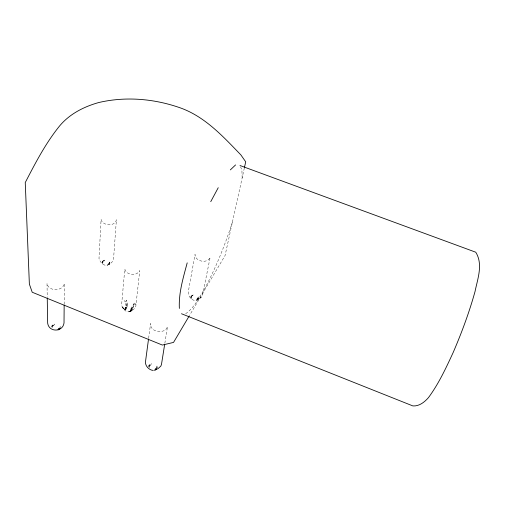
<?xml version="1.0" encoding="UTF-8"?>
<svg xmlns="http://www.w3.org/2000/svg" width="505" height="505" viewBox="0 0 505 505"><rect width="100%" height="100%" fill="white"/><g stroke="black" fill="none" stroke-linecap="round" stroke-linejoin="round"><path stroke-width="0.38" stroke-dasharray="2.52 1.89" d="M198.219 296.896L196.988 300.134L198.219 299.067L198.219 296.896L196.11 300.425C191.755 301.207 188.239 296.201 188.201 292.344L195.037 254.432C194.842 261.603 207.713 264.071 210.156 257.316L202.568 295.034L201.148 297.439L196.11 300.425M64.167 304.357L64.324 283.463C63.144 291.606 48.164 291.663 47.016 283.482L47.243 297.483M190.789 296.94L191.035 298.423L193.169 294.907L191.06 296.246L190.789 296.94L191.572 295.652L190.783 297.679L192.291 295.191L191.035 298.423M157.181 367.791L156.979 366.011L154.77 369.71M131.956 309.212L131.073 311.105L131.893 309.906L131.357 307.892L134.715 302.495L130.359 311.541C126.294 313.15 122.563 308.732 121.572 305.228L124.792 269.045C126.218 275.389 137.164 276.462 139.746 270.472L135.807 306.472L134.178 308.864L130.359 311.541L135.542 303.751L129.514 311.819L132.764 309.723L130.359 311.541M126.364 306.971L124.748 309.281L125.65 307.393L128.131 306.598L126.471 300.121L127.203 306.693L125.341 310.613L121.926 306.598L124.748 309.281L124.931 309.975L127.203 306.693L124.792 300.658L126.364 306.971L124.931 309.975L122.747 307.873M109.755 262.032L108.139 265.056L109.932 262.726L108.922 264.626L109.503 264.071L109.755 262.032L107.212 265.321C103.209 266.002 100.022 261.962 98.993 258.56L101.082 219.492C102.54 226.025 115.279 226.827 116.396 219.795L113.568 258.661C113.24 261.83 110.021 264.254 107.212 265.321M148.628 338.281L150.604 323.503C149.606 332.284 164.958 334.777 167.49 326.609L164.788 343.621M102.225 261.988L102.307 263.383L104.87 260.107L102.578 261.344L102.225 261.988L103.165 260.788L102.136 262.682L103.948 260.372L102.307 263.383M244.351 167.957L225.06 255.543L189.508 315.474M232.42 222.118C225.085 244.83 216.178 267.063 204.967 288.153C199.406 297.306 194.469 307.476 185.531 313.851M155.666 369.294L156.979 366.011M156.241 369.37L157.225 366.895L155.767 369.338M149.101 367.381L150.439 364.111L151.437 363.739L149.202 367.425M148.842 366.529L149.6 364.679L150.439 364.111L148.962 366.542M131.357 307.892L129.514 311.819L131.079 310.272L128.586 311.92M124.748 309.281L125.65 307.393L124.817 308.593M51.983 327.461L53.707 324.418L54.767 324.084L52.084 327.505M196.988 300.134L198.478 297.634L197.707 299.667L198.478 298.373M131.073 311.105L131.893 309.906M108.922 264.626L109.85 263.427M199.803 298.303L201.148 297.439M240.544 166.789L241.908 169.97L242.154 177.93M60.101 326.274L60.253 327.101M148.988 365.412L148.647 366.251L149.6 364.679L148.988 365.412M52.097 325.618L51.655 326.4L53.707 324.418L51.497 327.24L52.798 324.942L52.097 325.618"/><path stroke-width="0.76" d="M64.16 305.127L64.021 322.922C62.891 332.227 48.916 332.555 47.659 323.156L47.255 298.266M148.527 339.057L145.509 361.618C144.91 365.898 149.152 370.159 153.293 370.481M164.662 344.391L161.467 364.496L160.849 366.074L158.166 368.524L154.397 370.329M244.521 167.193L245.708 161.821L240.847 154.883C222.623 136.003 204.146 115.727 178.467 107.237C152.901 98.582 125.107 96.367 98.728 102.54C82.99 106.946 67.992 114.799 57.936 128.043C44.806 144.784 35.003 163.74 25.25 182.557L29.372 284.107L32.213 292.243L162.364 345.06L173.531 342.415L189.104 316.149M187.197 262.859C183.246 277.725 178.581 292.881 179.363 308.435M210.743 201.665L218.236 187.715M58.744 328.717L58.062 329.935L58.94 328.805M58.971 329.405L60.101 327.941L58.971 329.405L59.609 328.256M230.331 169.907L235.582 164.92M155.407 369.95L156.241 369.37M240.001 165.514L475.76 252.216C483.317 264.361 477.591 278.817 475.028 291.549C469.221 312.437 461.665 332.789 453.086 352.686C445.921 368.202 438.656 383.825 428.461 397.624C424.528 402.131 419.182 406.411 412.863 405.919L181.484 313.738"/></g></svg>
